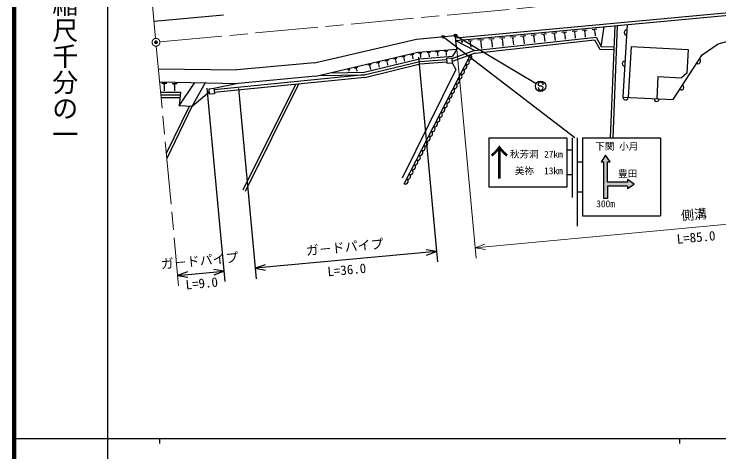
# Model space of a CAD drawing. Units: millimetres, scale not verified. Extents: x 40000 to 680000, y 20000 to 380000.
# Drawn here: x 40000 to 175613, y 202409 to 286594 of the extents above; entities that cross this region are included whole.
import ezdxf
from ezdxf.enums import TextEntityAlignment as Align

# ---------------------------------------------------------------- set-up
doc = ezdxf.new("R2010")
doc.units = ezdxf.units.MM
doc.header["$LTSCALE"] = 1000
doc.header["$PDMODE"] = 32
doc.header["$PDSIZE"] = 500
doc.linetypes.add('CHAIN', pattern=[18.5, 12, -1.5, 3.5, -1.5])
for name, color, linetype, lineweight in [('S-BGD', 7, 'Continuous', 25), ('S-BMK', 2, 'CHAIN', 13), ('S-STR-HTXT', 7, 'Continuous', 13), ('S-STR-STRC', 7, 'Continuous', 25), ('S-TTL', 2, 'Continuous', 140), ('S-TTL-BAND', 7, 'Continuous', 25)]:
    doc.layers.add(name, color=color, linetype=linetype, lineweight=lineweight)
doc.layers.add('S-OTRS', color=6, linetype='Continuous')
doc.styles.add('@ＭＳ ゴシック', font='')
doc.styles.add('ＭＳ ゴシック', font='')
doc.styles.get('@ＭＳ ゴシック').set_extended_font_data('@MS Gothic')
doc.styles.get('ＭＳ ゴシック').set_extended_font_data('MS Gothic')

msp = doc.modelspace()

# ---------------------------------------------------------------- hatches: boundary and pattern name
at = {"layer": 'S-STR-STRC'}
for points in [[(154183, 253529), (158058, 253529), (158058, 253029), (159308, 253904), (158058, 254779), (158058, 254279), (154183, 254279), (154183, 258216), (154683, 258216), (153808, 259466), (152933, 258216), (153433, 258216), (153433, 251154), (154183, 251154)], [(158058, 254779), (158058, 254279), (158058, 253529), (158058, 253029), (159308, 253904)], [(154183, 253529), (153433, 253529), (153433, 251154), (154183, 251154)]]:
    msp.add_hatch(color=256, dxfattribs=at).paths.add_polyline_path(points)

# ---------------------------------------------------------------- linework, layer by layer
at = {"layer": 'S-BGD'}
for p, q in [((209607, 289849), (124973, 281974)), ((209654, 289351), (125019, 281476)), ((66923, 285210), (80307, 286455)), ((149312, 283485), (150241, 283572)), ((151233, 283664), (152148, 283749)), ((151597, 283468), (151826, 283489)), ((152981, 280335), (153513, 284127)), ((155559, 284318), (154687, 262810)), ((156061, 284365), (155188, 262810)), ((157954, 284541), (157155, 270600)), ((117459, 281777), (124777, 282458)), ((125019, 281476), (124940, 282323)), ((128597, 279599), (151969, 282149)), ((133377, 282003), (134433, 282101)), ((135425, 282193), (136465, 282290)), ((137456, 282382), (138480, 282478)), ((137864, 282162), (138120, 282186)), ((139472, 282570), (140480, 282664)), ((139873, 282353), (140125, 282377)), ((139991, 282110), (140054, 282116)), ((140023, 282113), (140116, 281107)), ((141471, 282756), (142463, 282848)), ((141866, 282543), (142114, 282566)), ((141982, 282303), (142044, 282309)), ((142013, 282306), (142105, 281324)), ((143455, 282940), (144431, 283031)), ((143844, 282731), (144088, 282753)), ((143958, 282495), (144019, 282501)), ((143988, 282498), (144078, 281539)), ((145423, 283124), (146383, 283213)), ((145805, 282917), (146045, 282939)), ((145918, 282685), (145978, 282691)), ((145948, 282688), (146035, 281753)), ((147375, 283305), (148320, 283393)), ((147751, 283102), (147988, 283124)), ((147862, 282874), (147921, 282879)), ((147891, 282877), (147976, 281965)), ((149682, 283286), (149914, 283307)), ((149791, 283061), (149849, 283067)), ((149820, 283064), (149903, 282175)), ((151704, 283247), (151762, 283252)), ((151733, 283250), (151814, 282384)), ((151969, 282149), (152981, 280335)), ((97795, 277236), (117459, 281777)), ((125167, 279883), (125019, 281476)), ((128597, 279599), (125019, 281476)), ((126003, 281317), (126315, 281346)), ((126127, 281250), (126205, 281257)), ((126164, 281174), (126183, 281176)), ((126174, 281175), (126180, 281104)), ((127361, 281443), (128115, 281513)), ((127661, 281281), (127850, 281299)), ((127749, 281099), (127797, 281104)), ((127773, 281102), (127855, 280225)), ((128713, 279108), (151694, 281616)), ((129232, 281617), (130322, 281719)), ((129666, 281383), (129939, 281408)), ((129794, 281120), (129862, 281126)), ((129828, 281123), (129933, 279996)), ((131313, 281811), (132386, 281911)), ((131740, 281580), (132008, 281605)), ((131866, 281321), (131933, 281327)), ((131899, 281324), (132002, 280222)), ((133798, 281776), (134062, 281800)), ((133921, 281521), (133987, 281527)), ((133954, 281524), (134055, 280446)), ((135839, 281970), (136099, 281994)), ((135961, 281719), (136026, 281725)), ((135993, 281722), (136091, 280668)), ((137984, 281915), (138048, 281921)), ((138016, 281918), (138112, 280888)), ((151694, 281616), (152685, 279838)), ((172368, 278750), (175460, 280890)), ((175460, 280890), (178778, 281784)), ((117690, 279288), (125167, 279883)), ((123434, 279494), (122769, 279441)), ((128597, 279599), (124227, 277974)), ((125167, 279883), (124360, 278474)), ((152685, 279838), (155376, 279808)), ((152981, 280335), (155397, 280307)), ((158717, 280388), (158153, 270543)), ((158717, 280388), (169699, 279759)), ((169699, 279759), (169442, 275267)), ((98036, 274647), (117690, 279288)), ((107342, 275399), (117976, 278008)), ((113643, 278075), (112987, 277920)), ((115267, 278459), (114618, 278305)), ((115062, 278239), (114899, 278201)), ((115039, 278062), (114998, 278053)), ((115019, 278058), (115134, 277568)), ((115082, 253965), (127804, 278770)), ((116883, 278840), (116241, 278689)), ((116680, 278623), (116520, 278585)), ((116658, 278448), (116618, 278439)), ((116638, 278444), (116751, 277964)), ((118467, 279099), (117817, 279047)), ((117976, 278008), (124360, 278474)), ((118236, 278917), (118074, 278904)), ((118188, 278750), (118148, 278747)), ((118168, 278748), (118206, 278275)), ((120117, 279230), (119462, 279178)), ((119885, 279047), (119721, 279034)), ((119836, 278878), (119795, 278875)), ((119816, 278877), (119854, 278395)), ((121773, 279362), (121113, 279310)), ((121538, 279177), (121373, 279164)), ((121490, 279007), (121448, 279004)), ((121469, 279006), (121508, 278516)), ((123198, 279308), (123031, 279295)), ((123149, 279137), (123107, 279133)), ((123128, 279135), (123167, 278638)), ((123213, 278140), (124210, 278213)), ((123213, 278140), (123285, 277142)), ((124210, 278213), (124283, 277215)), ((128713, 279108), (124265, 277454)), ((166844, 270147), (172368, 278750)), ((97795, 277236), (82859, 275846)), ((107384, 274894), (118055, 277512)), ((107469, 274400), (118133, 277016)), ((108729, 276915), (108052, 276755)), ((108515, 276686), (108346, 276646)), ((110374, 277303), (109704, 277145)), ((110162, 277077), (109995, 277037)), ((110139, 276894), (110097, 276884)), ((110118, 276889), (110241, 276367)), ((112012, 277690), (111349, 277534)), ((111803, 277466), (111637, 277427)), ((111780, 277285), (111738, 277275)), ((111759, 277280), (111879, 276769)), ((113436, 277853), (113272, 277814)), ((113413, 277675), (113372, 277665)), ((113392, 277670), (113510, 277169)), ((118055, 277512), (123231, 277890)), ((118133, 277016), (123267, 277392)), ((123285, 277142), (124283, 277215)), ((124283, 277215), (125018, 275917)), ((67776, 276050), (82859, 275846)), ((100914, 275327), (107342, 275399)), ((104587, 275937), (104182, 275841)), ((104459, 275800), (104358, 275776)), ((104445, 275689), (104420, 275683)), ((104432, 275686), (104450, 275610)), ((106104, 276295), (105528, 276159)), ((105922, 276100), (105778, 276066)), ((105902, 275944), (105866, 275935)), ((105884, 275939), (105958, 275627)), ((108492, 276501), (108449, 276491)), ((108470, 276496), (108596, 275964)), ((125018, 275917), (114671, 255074)), ((107384, 274894), (78474, 272023)), ((107469, 274400), (78523, 271526)), ((98036, 274647), (83100, 273257)), ((98691, 274802), (107405, 274899)), ((163894, 274583), (163648, 270297)), ((163894, 274583), (168386, 274325)), ((169442, 275267), (168386, 274325)), ((68007, 273560), (83100, 273257)), ((68400, 273302), (69391, 273282)), ((68766, 273047), (69014, 273042)), ((68854, 272798), (68916, 272796)), ((68885, 272797), (68866, 271822)), ((70385, 273263), (71353, 273243)), ((70743, 273013), (70985, 273008)), ((70829, 272769), (70890, 272768)), ((70859, 272768), (70841, 271826)), ((71775, 268961), (74744, 273425)), ((76791, 273384), (74203, 268813)), ((83100, 273257), (78449, 272272)), ((94128, 273075), (84043, 252724)), ((94715, 273133), (84491, 252502)), ((68192, 271570), (72032, 271579)), ((72032, 271579), (71775, 268961)), ((74203, 268813), (77503, 271676)), ((78449, 272272), (77454, 272173)), ((77454, 272173), (77553, 271178)), ((78548, 271277), (77553, 271178)), ((78449, 272272), (78548, 271277)), ((68239, 271070), (71983, 271079)), ((68285, 270570), (71934, 270579)), ((157155, 270600), (166844, 270147)), ((73663, 268846), (69290, 259777)), ((74203, 268813), (69380, 258812)), ((74203, 268813), (71775, 268961))]:
    msp.add_line(p, q, dxfattribs=at)
for centre, radius, start, end in [((157868, 283043), 500, 86.72145, 266.72145), ((127554, 278318), 516, 244.64962, 61.04653), ((126611, 276481), 516, 244.64962, 61.04653), ((127082, 277400), 516, 244.64962, 61.04653), ((157525, 277053), 500, 86.72145, 266.72145), ((171599, 277552), 500, 237.29527, 57.29527), ((126140, 275562), 516, 244.64962, 61.04653), ((125198, 273725), 516, 244.64962, 61.04653), ((125669, 274643), 516, 244.64962, 61.04653), ((124727, 272806), 516, 244.64962, 61.04653), ((168357, 272504), 500, 237.29527, 57.29527), ((123784, 270969), 516, 244.64962, 61.04653), ((124255, 271887), 516, 244.64962, 61.04653), ((123313, 270050), 516, 244.64962, 61.04653), ((157654, 270577), 500, 177.32457, 357.32457), ((163648, 270297), 500, 177.32457, 357.32457), ((122371, 268213), 516, 244.64962, 61.04653), ((122842, 269131), 516, 244.64962, 61.04653), ((121899, 267294), 516, 244.64962, 61.04653), ((120957, 265456), 516, 244.64962, 61.04653), ((121428, 266375), 516, 244.64962, 61.04653), ((120486, 264538), 516, 244.64962, 61.04653), ((119544, 262700), 516, 244.64962, 61.04653), ((120015, 263619), 516, 244.64962, 61.04653), ((119072, 261782), 516, 244.64962, 61.04653), ((118130, 259944), 516, 244.64962, 61.04653), ((118601, 260863), 516, 244.64962, 61.04653), ((117659, 259026), 516, 244.64962, 61.04653), ((117188, 258107), 516, 244.64962, 61.04653), ((116245, 256270), 516, 244.64962, 61.04653), ((116717, 257188), 516, 244.64962, 61.04653), ((115774, 255351), 516, 244.64962, 61.04653), ((115303, 254432), 516, 244.64962, 61.04653)]:
    msp.add_arc(centre, radius, start, end, dxfattribs=at)
at = {"layer": 'S-BMK'}
for p, q in [((67229, 281924), (63593, 321005)), ((68045, 281247), (166122, 290372)), ((67368, 280431), (71657, 234330))]:
    msp.add_line(p, q, dxfattribs=at)
msp.add_circle((67299, 281177), 750, dxfattribs=at)
msp.add_point((67299, 281177), dxfattribs=at)
msp.add_point((67299, 281177), dxfattribs=at)
at = {"layer": 'S-OTRS'}
msp.add_point((67299, 281177), dxfattribs=at)
at = {"layer": 'S-STR-HTXT'}
for p, q in [((125112, 280481), (128910, 239657)), ((213359, 249523), (128725, 241648)), ((130600, 242343), (128725, 241648)), ((128725, 241648), (130696, 241312))]:
    msp.add_line(p, q, dxfattribs=at)
at = {"layer": 'S-STR-STRC'}
for p, q in [((147870, 262810), (122650, 282158)), ((125055, 282395), (140452, 273232)), ((117783, 278292), (121442, 238962)), ((140916, 272861), (140817, 272979)), ((141161, 272722), (140916, 272861)), ((141462, 272720), (141161, 272722)), ((141707, 272608), (141462, 272720)), ((141813, 272471), (141707, 272608)), ((77098, 272384), (80562, 235158)), ((83193, 272262), (86593, 235719)), ((131370, 262810), (146370, 262810)), ((131370, 262810), (131370, 253310)), ((146370, 262810), (146370, 253310)), ((147370, 262810), (147370, 251310)), ((148370, 262810), (148370, 245810)), ((149370, 262810), (149370, 247810)), ((149370, 262810), (164370, 262810)), ((164370, 262810), (164370, 247810)), ((147370, 260435), (146370, 260435)), ((153808, 259466), (152933, 258216)), ((154683, 258216), (153808, 259466)), ((148370, 258185), (149370, 258185)), ((152933, 258216), (153433, 258216)), ((153433, 258216), (153433, 251154)), ((154183, 254279), (154183, 258216)), ((154183, 258216), (154683, 258216)), ((147370, 255685), (146370, 255685)), ((158058, 254279), (154183, 254279)), ((159308, 253904), (158058, 254779)), ((158058, 254779), (158058, 254279)), ((158058, 253029), (159308, 253904)), ((146370, 253310), (131370, 253310)), ((148370, 252435), (149370, 252435)), ((154183, 253529), (154183, 251154)), ((158058, 253529), (154183, 253529)), ((158058, 253529), (158058, 253029)), ((154183, 251154), (153433, 251154)), ((149370, 247810), (164370, 247810)), ((121257, 240953), (86408, 237711)), ((121257, 240953), (119286, 241290)), ((119382, 240259), (121257, 240953)), ((80376, 237150), (78405, 237486)), ((88283, 238405), (86408, 237711)), ((86408, 237711), (88379, 237374)), ((71472, 236321), (80376, 237150)), ((73348, 237016), (71472, 236321)), ((71472, 236321), (73444, 235985)), ((78501, 236455), (80376, 237150))]:
    msp.add_line(p, q, dxfattribs=at)
for centre, radius in [((122531, 282249), 150), ((122531, 282249), 120), ((122531, 282249), 90), ((122531, 282249), 60), ((122531, 282249), 30), ((124926, 282472), 150), ((124926, 282472), 120), ((124926, 282472), 90), ((124926, 282472), 60), ((124926, 282472), 30), ((141311, 272721), 1000)]:
    msp.add_circle(centre, radius, dxfattribs=at)
for centre, start, end in [((141317, 272975), 359.55488, 179.55488), ((141313, 272475), 179.55488, 359.55488)]:
    msp.add_arc(centre, 500, start, end, dxfattribs=at)
for p in [(122531, 282249), (124926, 282472)]:
    msp.add_point(p, dxfattribs=at)
at = {"layer": 'S-TTL'}
msp.add_line((40000, 380000), (40000, 20000), dxfattribs=at)
at = {"layer": 'S-TTL-BAND'}
for p, q in [((58000, 370000), (58000, 20000)), ((40000, 205000), (579000, 205000)), ((68000, 205000), (68000, 204000)), ((168000, 205000), (168000, 204000))]:
    msp.add_line(p, q, dxfattribs=at)

# ---------------------------------------------------------------- texts
at = {"layer": 'S-STR-HTXT', "style": 'ＭＳ ゴシック'}
msp.add_text('側溝', height=1833, rotation=5.316, dxfattribs=at).set_placement((170949, 246581), align=Align.BOTTOM_CENTER)
at = {"layer": 'S-STR-HTXT', "style": '@ＭＳ ゴシック'}
msp.add_text('L=85.0', height=1833, rotation=5.316, dxfattribs=at).set_placement((171135, 244590), align=Align.TOP_CENTER)
at = {"layer": 'S-STR-STRC', "style": 'ＭＳ ゴシック'}
for s, p in [('下関 小月', (160108, 261166)), ('27km', (145570, 259643)), ('13km', (145570, 256462))]:
    msp.add_text(s, height=1320, dxfattribs=at).set_placement(p, align=Align.MIDDLE_RIGHT)
for s, height, p in [('↑', 5132, (133370, 258060)), ('秋芳洞', 1320, (138170, 259643)), ('美祢', 1320, (138190, 256462))]:
    msp.add_text(s, height=height, dxfattribs=at).set_placement(p, align=Align.MIDDLE_CENTER)
msp.add_text('豊田', height=1320, dxfattribs=at).set_placement((158058, 254879), align=Align.BOTTOM_CENTER)
msp.add_text('300m', height=1320, dxfattribs=at).set_placement((153808, 250785), align=Align.TOP_CENTER)
for p in [(103740, 240328), (75832, 237731)]:
    msp.add_text('ガ－ドパイプ', height=1833, rotation=5.316, dxfattribs=at).set_placement(p, align=Align.BOTTOM_CENTER)
at = {"layer": 'S-STR-STRC', "style": '@ＭＳ ゴシック'}
for s, p in [('L=36.0', (103925, 238336)), ('L=9.0', (76017, 235740))]:
    msp.add_text(s, height=1833, rotation=5.316, dxfattribs=at).set_placement(p, align=Align.TOP_CENTER)
at = {"layer": 'S-TTL-BAND', "style": '@ＭＳ ゴシック'}
msp.add_text('縮尺千分の一', height=3666, rotation=270, dxfattribs=at).set_placement((49777, 261030), align=Align.MIDDLE_RIGHT)

doc.saveas('drawing.dxf')
